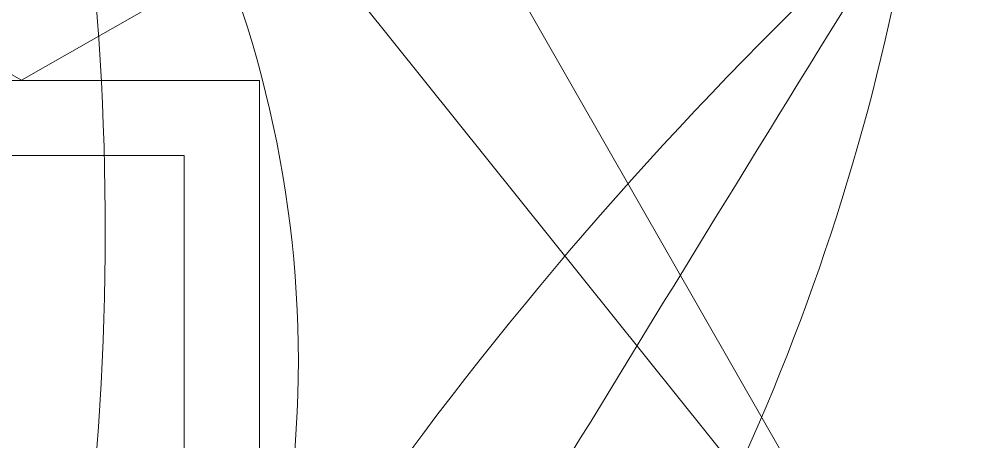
# Model space of a CAD drawing. Header units: millimetres. Extents: x 46079 to 131409, y 40831 to 60403.
# Drawn here: x 119861.4 to 119986.8, y 55238.3 to 55294.5 of the extents above; entities that cross this region are included whole.
import ezdxf

# ---------------------------------------------------------------- set-up
doc = ezdxf.new("R2010")
doc.units = ezdxf.units.MM
for name, color, linetype, lineweight in [('A-WALL', 113, 'Continuous', 18), ('G-IMPT', 8, 'Continuous', 18), ('L-PLNT', 71, 'Continuous', 18), ('L-PLNT-1', 253, 'Continuous', 18)]:
    doc.layers.add(name, color=color, linetype=linetype, lineweight=lineweight)

# ---------------------------------------------------------------- blocks, each defined once
blk = doc.blocks.new('CAY MAI VAN PHUC - CAY DUC SOC_dwg-2256080-TKCS_BỂ NƯỚC NGẦM - MẶT BẰNG NẮP BỂ')
at = {"layer": 'G-IMPT', "flags": 128}
blk.add_lwpolyline([(-419.43, -238.12), (-352.92, -324.49), (-326.32, -297.92), (-339.62, -364.36), (-313.02, -377.65), (-206.61, -271.34), (-366.22, -550.4), (-259.82, -417.52), (-213.26, -444.09), (-166.71, -417.52), (-166.71, -457.38), (-100.21, -470.67), (-19.93, -481.36), (-0.45, -390.94), (-0.45, -590.27), (26.15, -483.96), (86.01, -477.32), (86.01, -444.09), (112.61, -464.03)], dxfattribs=at)
blk = doc.blocks.new('CAY MAI VAN PHUC - CAY BONG TRANG-2256527-TKCS_BỂ NƯỚC NGẦM - MẶT BẰNG NẮP BỂ')
at = {"extrusion": (0, 0, -1), "xscale": 0.7894736842105263, "yscale": 0.7894736842105263, "zscale": -0.7894736842105263, "rotation": 180}
blk.add_blockref('CAY MAI VAN PHUC - CAY DUC SOC_dwg-2256080-TKCS_BỂ NƯỚC NGẦM - MẶT BẰNG NẮP BỂ', (0, 0), dxfattribs=at)
blk = doc.blocks.new('CAY DUA VAN PHAT - CAY DUA VAN PHAT_dwg-2253781-TKCS_BỂ NƯỚC NGẦM - MẶT BẰNG NẮP BỂ')
at = {"layer": 'G-IMPT'}
for centre, radius, start, end in [((-60.58, 919.83), 454.05, 199.0692, 255.8486), ((-301.34, -312.83), 841.36, 89.46131, 109.98389), ((-435.14, 1214.47), 752.47, 258.21063, 286.24623), ((227.54, -433.19), 1013.76, 115.21824, 137.85612), ((-400.46, 708.43), 297.75, 230.7445, 286.7036), ((13615.78, -22598.21), 26867.12, 121.033453, 121.755144), ((-623.22, 844.15), 605.28, 279.42347, 308.93899)]:
    blk.add_arc(centre, radius, start, end, dxfattribs=at)
blk = doc.blocks.new('CAY DUA VAN PHAT - CAY DUA VAN PHAT_dwg-V50-TKCS_BỂ NƯỚC NGẦM - MẶT BẰNG NẮP BỂ')
at = {"layer": 'G-IMPT'}
for centre, radius, start, end in [((-60.58, 919.83), 454.05, 199.0692, 255.8486), ((-301.34, -312.83), 841.36, 89.46131, 109.98389), ((-435.14, 1214.47), 752.47, 258.21063, 286.24623), ((227.54, -433.19), 1013.76, 115.21824, 137.85612), ((-400.46, 708.43), 297.75, 230.7445, 286.7036), ((13615.78, -22598.21), 26867.12, 121.033453, 121.755144), ((-623.22, 844.15), 605.28, 279.42347, 308.93899)]:
    blk.add_arc(centre, radius, start, end, dxfattribs=at)
blk = doc.blocks.new('CAY DUA VAN PHAT - CAY DUA VAN PHAT-V51-TKCS_BỂ NƯỚC NGẦM - MẶT BẰNG NẮP BỂ')
at = {"extrusion": (0, 0, -1), "xscale": 0.5, "yscale": 0.5, "zscale": -0.5, "rotation": 180}
for name in ['CAY DUA VAN PHAT - CAY DUA VAN PHAT_dwg-2253781-TKCS_BỂ NƯỚC NGẦM - MẶT BẰNG NẮP BỂ', 'CAY DUA VAN PHAT - CAY DUA VAN PHAT_dwg-V50-TKCS_BỂ NƯỚC NGẦM - MẶT BẰNG NẮP BỂ']:
    blk.add_blockref(name, (151.82, 370.52), dxfattribs=at)

msp = doc.modelspace()

# ---------------------------------------------------------------- linework, layer by layer
at = {"layer": 'A-WALL'}
for p, q in [((119893.35, 55286.31), (119493.27, 55286.31)), ((119893.35, 50657.93), (119893.35, 55286.31)), ((119883.35, 55276.31), (119503.27, 55276.31)), ((119883.35, 50667.93), (119883.35, 55276.31))]:
    msp.add_line(p, q, dxfattribs=at)

# ---------------------------------------------------------------- block references
at = {"layer": 'L-PLNT', "rotation": 270.0000000000003}
msp.add_blockref('CAY DUA VAN PHAT - CAY DUA VAN PHAT-V51-TKCS_BỂ NƯỚC NGẦM - MẶT BẰNG NẮP BỂ', (119733.35, 54896.94), dxfattribs=at)
at = {"layer": 'L-PLNT-1', "rotation": 180}
msp.add_blockref('CAY MAI VAN PHUC - CAY BONG TRANG-2256527-TKCS_BỂ NƯỚC NGẦM - MẶT BẰNG NẮP BỂ', (119693.35, 55636.94), dxfattribs=at)

doc.saveas('drawing.dxf')
